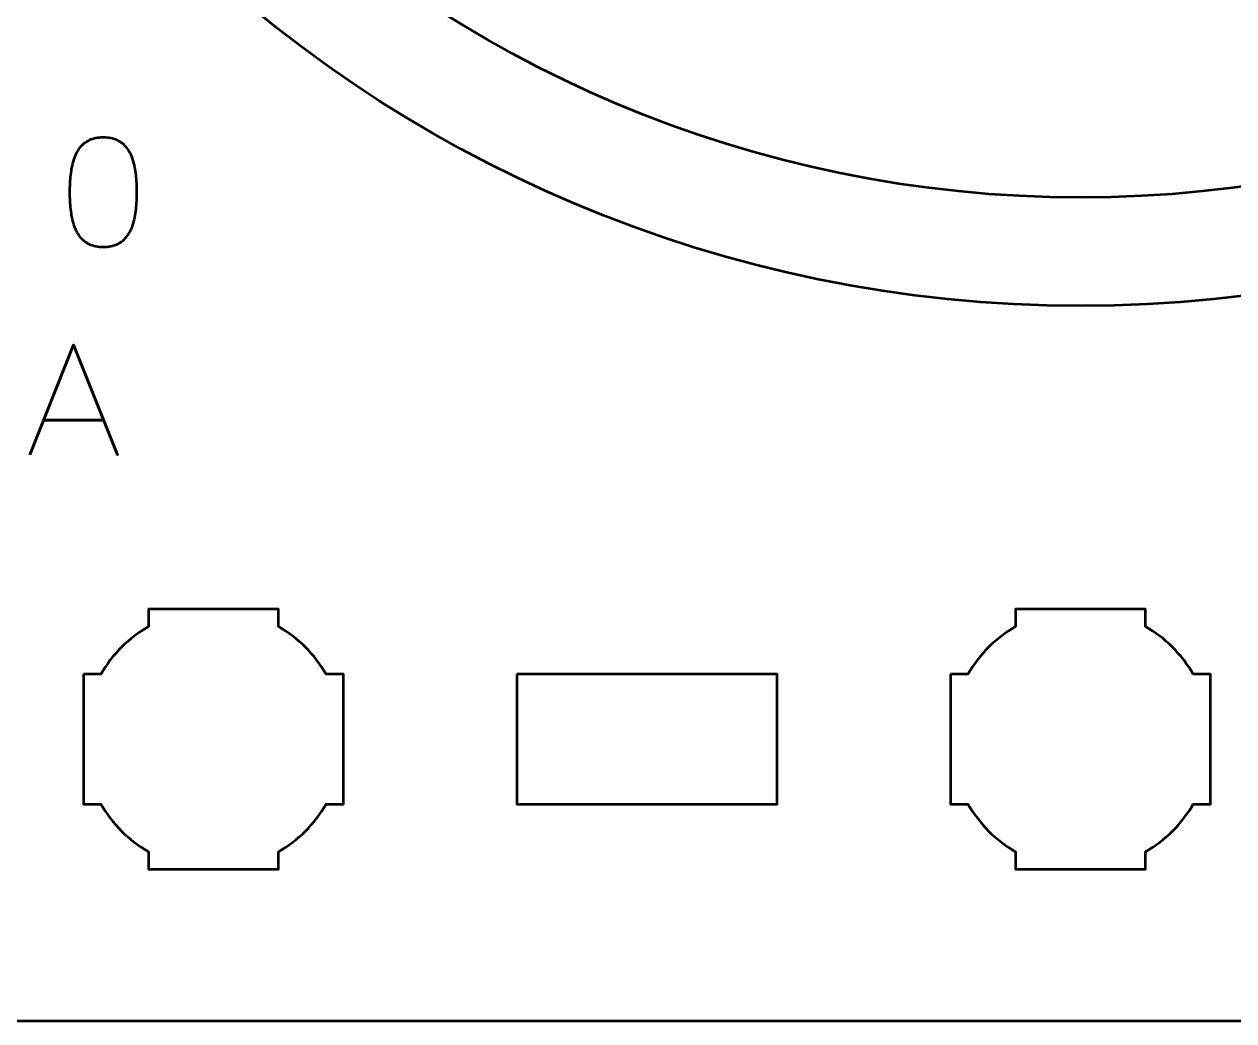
# Model space of a CAD drawing. Header units: centimetres. Extents: x -30.2 to 9.2, y -19.5 to -10.2.
# Drawn here: x -27.937 to -25.146, y -19.5 to -17.2 of the extents above; entities that cross this region are included whole.
import ezdxf

# ---------------------------------------------------------------- set-up
doc = ezdxf.new("R2010")
doc.units = ezdxf.units.CM
doc.header["$MEASUREMENT"] = 0
doc.layers.add('Layer 1', color=7, linetype='Continuous')

msp = doc.modelspace()

# ---------------------------------------------------------------- linework, layer by layer
at = {"layer": 'Layer 1', "lineweight": 53}
for centre, major_axis in [((-25.50001, -14.85001), (0, 3)), ((-25.5, -14.85), (0, 2.75))]:
    msp.add_ellipse(centre, major_axis=major_axis, ratio=1, dxfattribs=at)
for points, knots in [([(-29.64995, -10.19995), (-29.64995, -10.19995), (-21.35005, -10.19995), (-21.35005, -10.19995), (-21.35005, -10.19995), (-21.07305, -10.19995), (-20.84995, -10.42305), (-20.84995, -10.70005), (-20.84995, -10.70005), (-20.84995, -10.70005), (-20.84995, -18.99995), (-20.84995, -18.99995), (-20.84995, -18.99995), (-20.84995, -19.27695), (-21.07305, -19.50005), (-21.35005, -19.50005), (-21.35005, -19.50005), (-21.35005, -19.50005), (-29.64995, -19.50005), (-29.64995, -19.50005), (-29.64995, -19.50005), (-29.92695, -19.50005), (-30.15005, -19.27695), (-30.15005, -18.99995), (-30.15005, -18.99995), (-30.15005, -18.99995), (-30.15005, -10.70005), (-30.15005, -10.70005), (-30.15005, -10.70005), (-30.15005, -10.42305), (-29.92695, -10.19995), (-29.64995, -10.19995)], [0, 0, 0, 0, 0.125, 0.125, 0.125, 0.125, 0.25, 0.25, 0.25, 0.25, 0.375, 0.375, 0.375, 0.375, 0.5, 0.5, 0.5, 0.5, 0.625, 0.625, 0.625, 0.625, 0.75, 0.75, 0.75, 0.75, 0.875, 0.875, 0.875, 0.875, 1, 1, 1, 1]), ([(-27.80001, -18.69997), (-27.80001, -18.69997), (-27.75981, -18.69997), (-27.75981, -18.69997), (-27.75981, -18.69997), (-27.73348, -18.65445), (-27.69552, -18.61652), (-27.65001, -18.59019), (-27.65001, -18.59019), (-27.65001, -18.59019), (-27.65001, -18.54997), (-27.65001, -18.54997), (-27.65001, -18.54997), (-27.65001, -18.54997), (-27.35001, -18.54997), (-27.35001, -18.54997), (-27.35001, -18.54997), (-27.35001, -18.54997), (-27.35001, -18.59016), (-27.35001, -18.59016), (-27.35001, -18.59016), (-27.30448, -18.61649), (-27.26649, -18.65444), (-27.24013, -18.69997), (-27.24013, -18.69997), (-27.24013, -18.69997), (-27.20001, -18.69997), (-27.20001, -18.69997), (-27.20001, -18.69997), (-27.20001, -18.69997), (-27.20001, -18.84539), (-27.20001, -18.84539), (-27.20001, -18.84539), (-27.20001, -18.84539), (-27.19995, -18.85004), (-27.19995, -18.85004), (-27.19995, -18.85004), (-27.19995, -18.85004), (-27.20001, -18.85468), (-27.20001, -18.85468), (-27.20001, -18.85468), (-27.20001, -18.85468), (-27.20001, -18.99997), (-27.20001, -18.99997), (-27.20001, -18.99997), (-27.20001, -18.99997), (-27.24008, -18.99997), (-27.24008, -18.99997), (-27.24008, -18.99997), (-27.26643, -19.04554), (-27.30443, -19.08355), (-27.35001, -19.10991), (-27.35001, -19.10991), (-27.35001, -19.10991), (-27.35001, -19.14997), (-27.35001, -19.14997), (-27.35001, -19.14997), (-27.35001, -19.14997), (-27.49329, -19.14997), (-27.49329, -19.14997), (-27.49329, -19.14997), (-27.49329, -19.14997), (-27.49996, -19.15005), (-27.49996, -19.15005), (-27.49996, -19.15005), (-27.49996, -19.15005), (-27.50664, -19.14997), (-27.50664, -19.14997), (-27.50664, -19.14997), (-27.50664, -19.14997), (-27.65001, -19.14997), (-27.65001, -19.14997), (-27.65001, -19.14997), (-27.65001, -19.14997), (-27.65001, -19.10987), (-27.65001, -19.10987), (-27.65001, -19.10987), (-27.69555, -19.08351), (-27.73353, -19.04552), (-27.75986, -18.99997), (-27.75986, -18.99997), (-27.75986, -18.99997), (-27.80001, -18.99997), (-27.80001, -18.99997), (-27.80001, -18.99997), (-27.80001, -18.99997), (-27.80001, -18.69997), (-27.80001, -18.69997)], [0, 0, 0, 0, 0.0454545, 0.0454545, 0.0454545, 0.0454545, 0.0909091, 0.0909091, 0.0909091, 0.0909091, 0.1363636, 0.1363636, 0.1363636, 0.1363636, 0.1818182, 0.1818182, 0.1818182, 0.1818182, 0.2272727, 0.2272727, 0.2272727, 0.2272727, 0.2727273, 0.2727273, 0.2727273, 0.2727273, 0.3181818, 0.3181818, 0.3181818, 0.3181818, 0.3636364, 0.3636364, 0.3636364, 0.3636364, 0.4090909, 0.4090909, 0.4090909, 0.4090909, 0.4545455, 0.4545455, 0.4545455, 0.4545455, 0.5, 0.5, 0.5, 0.5, 0.5454545, 0.5454545, 0.5454545, 0.5454545, 0.5909091, 0.5909091, 0.5909091, 0.5909091, 0.6363636, 0.6363636, 0.6363636, 0.6363636, 0.6818182, 0.6818182, 0.6818182, 0.6818182, 0.7272727, 0.7272727, 0.7272727, 0.7272727, 0.7727273, 0.7727273, 0.7727273, 0.7727273, 0.8181818, 0.8181818, 0.8181818, 0.8181818, 0.8636364, 0.8636364, 0.8636364, 0.8636364, 0.9090909, 0.9090909, 0.9090909, 0.9090909, 0.9545455, 0.9545455, 0.9545455, 0.9545455, 1, 1, 1, 1]), ([(-25.80001, -18.69997), (-25.80001, -18.69997), (-25.75981, -18.69997), (-25.75981, -18.69997), (-25.75981, -18.69997), (-25.73348, -18.65445), (-25.69552, -18.61652), (-25.65001, -18.59019), (-25.65001, -18.59019), (-25.65001, -18.59019), (-25.65001, -18.54997), (-25.65001, -18.54997), (-25.65001, -18.54997), (-25.65001, -18.54997), (-25.35001, -18.54997), (-25.35001, -18.54997), (-25.35001, -18.54997), (-25.35001, -18.54997), (-25.35001, -18.59016), (-25.35001, -18.59016), (-25.35001, -18.59016), (-25.30448, -18.61649), (-25.26649, -18.65444), (-25.24013, -18.69997), (-25.24013, -18.69997), (-25.24013, -18.69997), (-25.20001, -18.69997), (-25.20001, -18.69997), (-25.20001, -18.69997), (-25.20001, -18.69997), (-25.20001, -18.84539), (-25.20001, -18.84539), (-25.20001, -18.84539), (-25.20001, -18.84539), (-25.19995, -18.85004), (-25.19995, -18.85004), (-25.19995, -18.85004), (-25.19995, -18.85004), (-25.20001, -18.85468), (-25.20001, -18.85468), (-25.20001, -18.85468), (-25.20001, -18.85468), (-25.20001, -18.99997), (-25.20001, -18.99997), (-25.20001, -18.99997), (-25.20001, -18.99997), (-25.24008, -18.99997), (-25.24008, -18.99997), (-25.24008, -18.99997), (-25.26643, -19.04554), (-25.30443, -19.08355), (-25.35001, -19.10991), (-25.35001, -19.10991), (-25.35001, -19.10991), (-25.35001, -19.14997), (-25.35001, -19.14997), (-25.35001, -19.14997), (-25.35001, -19.14997), (-25.49329, -19.14997), (-25.49329, -19.14997), (-25.49329, -19.14997), (-25.49329, -19.14997), (-25.49996, -19.15005), (-25.49996, -19.15005), (-25.49996, -19.15005), (-25.49996, -19.15005), (-25.50664, -19.14997), (-25.50664, -19.14997), (-25.50664, -19.14997), (-25.50664, -19.14997), (-25.65001, -19.14997), (-25.65001, -19.14997), (-25.65001, -19.14997), (-25.65001, -19.14997), (-25.65001, -19.10987), (-25.65001, -19.10987), (-25.65001, -19.10987), (-25.69555, -19.08351), (-25.73353, -19.04552), (-25.75986, -18.99997), (-25.75986, -18.99997), (-25.75986, -18.99997), (-25.80001, -18.99997), (-25.80001, -18.99997), (-25.80001, -18.99997), (-25.80001, -18.99997), (-25.80001, -18.69997), (-25.80001, -18.69997)], [0, 0, 0, 0, 0.0454545, 0.0454545, 0.0454545, 0.0454545, 0.0909091, 0.0909091, 0.0909091, 0.0909091, 0.1363636, 0.1363636, 0.1363636, 0.1363636, 0.1818182, 0.1818182, 0.1818182, 0.1818182, 0.2272727, 0.2272727, 0.2272727, 0.2272727, 0.2727273, 0.2727273, 0.2727273, 0.2727273, 0.3181818, 0.3181818, 0.3181818, 0.3181818, 0.3636364, 0.3636364, 0.3636364, 0.3636364, 0.4090909, 0.4090909, 0.4090909, 0.4090909, 0.4545455, 0.4545455, 0.4545455, 0.4545455, 0.5, 0.5, 0.5, 0.5, 0.5454545, 0.5454545, 0.5454545, 0.5454545, 0.5909091, 0.5909091, 0.5909091, 0.5909091, 0.6363636, 0.6363636, 0.6363636, 0.6363636, 0.6818182, 0.6818182, 0.6818182, 0.6818182, 0.7272727, 0.7272727, 0.7272727, 0.7272727, 0.7727273, 0.7727273, 0.7727273, 0.7727273, 0.8181818, 0.8181818, 0.8181818, 0.8181818, 0.8636364, 0.8636364, 0.8636364, 0.8636364, 0.9090909, 0.9090909, 0.9090909, 0.9090909, 0.9545455, 0.9545455, 0.9545455, 0.9545455, 1, 1, 1, 1]), ([(-26.80004, -18.69995), (-26.80004, -18.69995), (-26.20003, -18.69995), (-26.20003, -18.69995), (-26.20003, -18.69995), (-26.20003, -18.69995), (-26.20003, -18.99995), (-26.20003, -18.99995), (-26.20003, -18.99995), (-26.20003, -18.99995), (-26.80004, -18.99995), (-26.80004, -18.99995), (-26.80004, -18.99995), (-26.80004, -18.99995), (-26.80004, -18.69995), (-26.80004, -18.69995)], [0, 0, 0, 0, 0.25, 0.25, 0.25, 0.25, 0.5, 0.5, 0.5, 0.5, 0.75, 0.75, 0.75, 0.75, 1, 1, 1, 1])]:
    msp.add_open_spline(points, degree=3, knots=knots, dxfattribs=at)
at = {"layer": 'Layer 1', "color": 5, "lineweight": 53}
for points, knots in [([(-27.75423, -17.71477), (-27.74189, -17.71471), (-27.73124, -17.71254), (-27.72237, -17.7083), (-27.72237, -17.7083), (-27.71355, -17.70407), (-27.7062, -17.69801), (-27.70032, -17.69031), (-27.70032, -17.69031), (-27.6945, -17.68255), (-27.68991, -17.67338), (-27.6865, -17.66279), (-27.6865, -17.66279), (-27.68315, -17.65221), (-27.68074, -17.64063), (-27.67939, -17.62793), (-27.67939, -17.62793), (-27.67797, -17.61523), (-27.67727, -17.60188), (-27.67733, -17.58777), (-27.67733, -17.58777), (-27.67727, -17.57372), (-27.67797, -17.56037), (-27.67939, -17.54773), (-27.67939, -17.54773), (-27.68074, -17.53509), (-27.68315, -17.52345), (-27.6865, -17.51286), (-27.6865, -17.51286), (-27.68991, -17.50234), (-27.6945, -17.49317), (-27.70032, -17.48535), (-27.70032, -17.48535), (-27.7062, -17.47758), (-27.71355, -17.47153), (-27.72237, -17.46729), (-27.72237, -17.46729), (-27.73124, -17.463), (-27.74189, -17.46083), (-27.75423, -17.46077), (-27.75423, -17.46077), (-27.76658, -17.46083), (-27.77722, -17.463), (-27.7861, -17.46729), (-27.7861, -17.46729), (-27.79492, -17.47153), (-27.80227, -17.47758), (-27.80815, -17.48535), (-27.80815, -17.48535), (-27.81397, -17.49317), (-27.81856, -17.50234), (-27.82197, -17.51286), (-27.82197, -17.51286), (-27.82532, -17.52345), (-27.82773, -17.53509), (-27.82908, -17.54773), (-27.82908, -17.54773), (-27.83049, -17.56037), (-27.8312, -17.57372), (-27.83114, -17.58777), (-27.83114, -17.58777), (-27.8312, -17.60188), (-27.83049, -17.61523), (-27.82908, -17.62793), (-27.82908, -17.62793), (-27.82773, -17.64063), (-27.82532, -17.65221), (-27.82197, -17.66279), (-27.82197, -17.66279), (-27.81856, -17.67338), (-27.81397, -17.68255), (-27.80815, -17.69031), (-27.80815, -17.69031), (-27.80227, -17.69801), (-27.79492, -17.70407), (-27.7861, -17.7083), (-27.7861, -17.7083), (-27.77722, -17.71254), (-27.76658, -17.71471), (-27.75423, -17.71477)], [0, 0, 0, 0, 0.05, 0.05, 0.05, 0.05, 0.1, 0.1, 0.1, 0.1, 0.15, 0.15, 0.15, 0.15, 0.2, 0.2, 0.2, 0.2, 0.25, 0.25, 0.25, 0.25, 0.3, 0.3, 0.3, 0.3, 0.35, 0.35, 0.35, 0.35, 0.4, 0.4, 0.4, 0.4, 0.45, 0.45, 0.45, 0.45, 0.5, 0.5, 0.5, 0.5, 0.55, 0.55, 0.55, 0.55, 0.6, 0.6, 0.6, 0.6, 0.65, 0.65, 0.65, 0.65, 0.7, 0.7, 0.7, 0.7, 0.75, 0.75, 0.75, 0.75, 0.8, 0.8, 0.8, 0.8, 0.85, 0.85, 0.85, 0.85, 0.9, 0.9, 0.9, 0.9, 0.95, 0.95, 0.95, 0.95, 1, 1, 1, 1]), ([(-27.75423, -17.71477), (-27.74189, -17.71471), (-27.73124, -17.71254), (-27.72237, -17.7083), (-27.72237, -17.7083), (-27.71355, -17.70407), (-27.7062, -17.69801), (-27.70032, -17.69031), (-27.70032, -17.69031), (-27.6945, -17.68255), (-27.68991, -17.67338), (-27.6865, -17.66279), (-27.6865, -17.66279), (-27.68315, -17.65221), (-27.68074, -17.64063), (-27.67939, -17.62793), (-27.67939, -17.62793), (-27.67797, -17.61523), (-27.67727, -17.60188), (-27.67733, -17.58777), (-27.67733, -17.58777), (-27.67727, -17.57372), (-27.67797, -17.56037), (-27.67939, -17.54773), (-27.67939, -17.54773), (-27.68074, -17.53509), (-27.68315, -17.52345), (-27.6865, -17.51286), (-27.6865, -17.51286), (-27.68991, -17.50234), (-27.6945, -17.49317), (-27.70032, -17.48535), (-27.70032, -17.48535), (-27.7062, -17.47758), (-27.71355, -17.47153), (-27.72237, -17.46729), (-27.72237, -17.46729), (-27.73124, -17.463), (-27.74189, -17.46083), (-27.75423, -17.46077), (-27.75423, -17.46077), (-27.76658, -17.46083), (-27.77722, -17.463), (-27.7861, -17.46729), (-27.7861, -17.46729), (-27.79492, -17.47153), (-27.80227, -17.47758), (-27.80815, -17.48535), (-27.80815, -17.48535), (-27.81397, -17.49317), (-27.81856, -17.50234), (-27.82197, -17.51286), (-27.82197, -17.51286), (-27.82532, -17.52345), (-27.82773, -17.53509), (-27.82908, -17.54773), (-27.82908, -17.54773), (-27.83049, -17.56037), (-27.8312, -17.57372), (-27.83114, -17.58777), (-27.83114, -17.58777), (-27.8312, -17.60188), (-27.83049, -17.61523), (-27.82908, -17.62793), (-27.82908, -17.62793), (-27.82773, -17.64063), (-27.82532, -17.65221), (-27.82197, -17.66279), (-27.82197, -17.66279), (-27.81856, -17.67338), (-27.81397, -17.68255), (-27.80815, -17.69031), (-27.80815, -17.69031), (-27.80227, -17.69801), (-27.79492, -17.70407), (-27.7861, -17.7083), (-27.7861, -17.7083), (-27.77722, -17.71254), (-27.76658, -17.71471), (-27.75423, -17.71477)], [0, 0, 0, 0, 0.05, 0.05, 0.05, 0.05, 0.1, 0.1, 0.1, 0.1, 0.15, 0.15, 0.15, 0.15, 0.2, 0.2, 0.2, 0.2, 0.25, 0.25, 0.25, 0.25, 0.3, 0.3, 0.3, 0.3, 0.35, 0.35, 0.35, 0.35, 0.4, 0.4, 0.4, 0.4, 0.45, 0.45, 0.45, 0.45, 0.5, 0.5, 0.5, 0.5, 0.55, 0.55, 0.55, 0.55, 0.6, 0.6, 0.6, 0.6, 0.65, 0.65, 0.65, 0.65, 0.7, 0.7, 0.7, 0.7, 0.75, 0.75, 0.75, 0.75, 0.8, 0.8, 0.8, 0.8, 0.85, 0.85, 0.85, 0.85, 0.9, 0.9, 0.9, 0.9, 0.95, 0.95, 0.95, 0.95, 1, 1, 1, 1]), ([(-27.92356, -18.19419), (-27.92356, -18.19419), (-27.82266, -17.93984), (-27.82266, -17.93984), (-27.82266, -17.93984), (-27.82266, -17.93984), (-27.72142, -18.19419), (-27.72142, -18.19419), (-27.72142, -18.19419), (-27.72142, -18.19419), (-27.82266, -17.93984), (-27.82266, -17.93984), (-27.82266, -17.93984), (-27.82266, -17.93984), (-27.92356, -18.19419), (-27.92356, -18.19419)], [0, 0, 0, 0, 0.25, 0.25, 0.25, 0.25, 0.5, 0.5, 0.5, 0.5, 0.75, 0.75, 0.75, 0.75, 1, 1, 1, 1]), ([(-27.89181, -18.11411), (-27.89181, -18.11411), (-27.75352, -18.11411), (-27.75352, -18.11411), (-27.75352, -18.11411), (-27.75352, -18.11411), (-27.89181, -18.11411), (-27.89181, -18.11411)], [0, 0, 0, 0, 0.5, 0.5, 0.5, 0.5, 1, 1, 1, 1])]:
    msp.add_open_spline(points, degree=3, knots=knots, dxfattribs=at)

doc.saveas('drawing.dxf')
